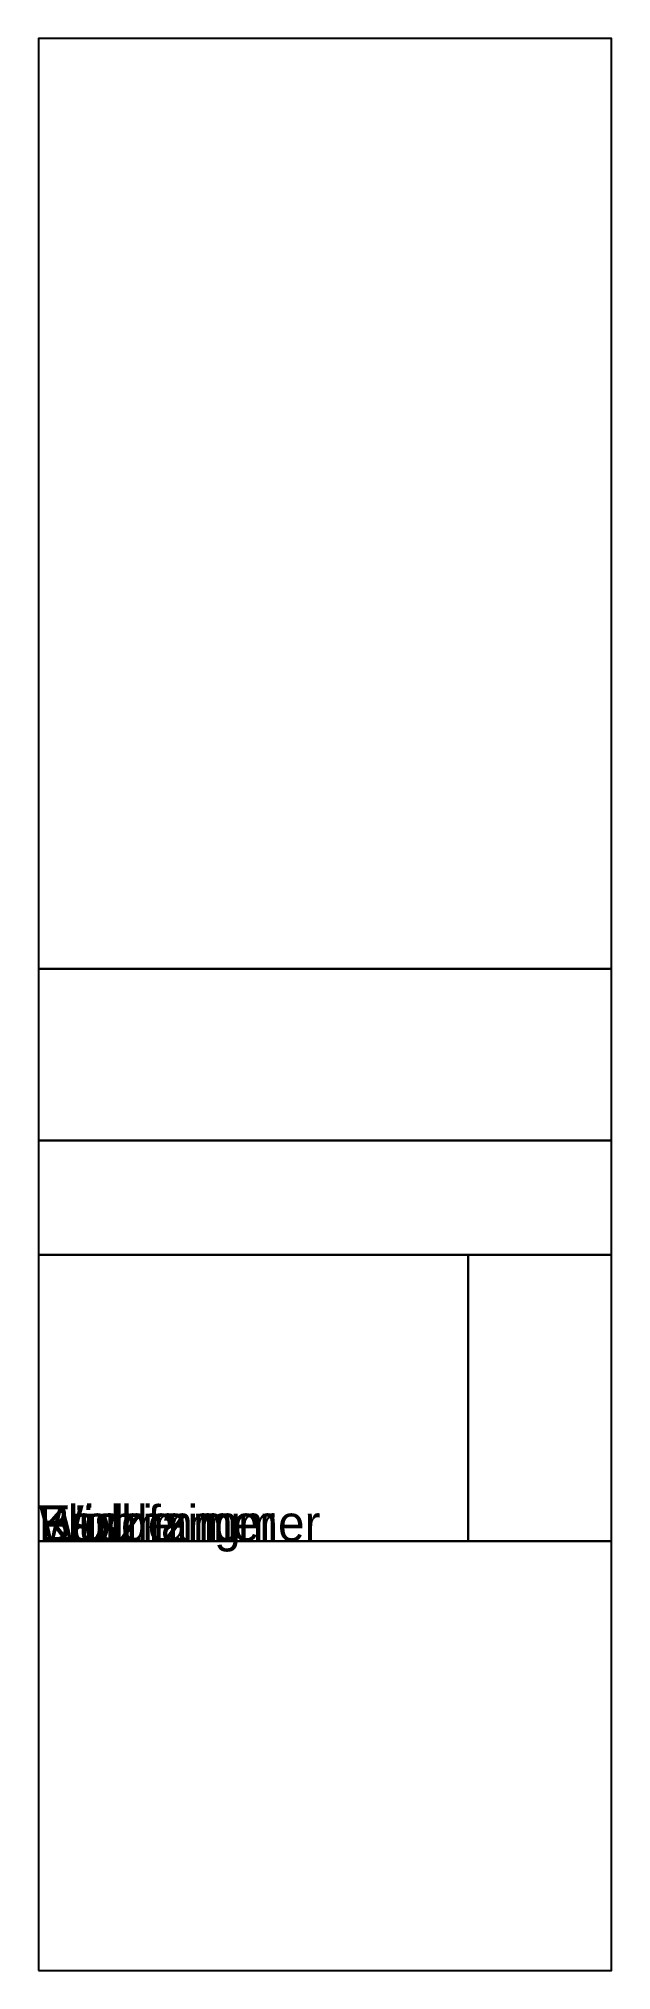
# Model space of a CAD drawing. Header units: metres. Extents: x 0 to 4, y -3 to 10.5.
import ezdxf

# ---------------------------------------------------------------- set-up
doc = ezdxf.new("R2010")
doc.units = ezdxf.units.M

msp = doc.modelspace()

# ---------------------------------------------------------------- linework, layer by layer
for points in [[(0, 4), (4, 4), (4, 10.5), (0, 10.5), (0, 4)], [(0, 2.8), (4, 2.8), (4, 4), (0, 4), (0, 2.8)], [(0, 2), (4, 2), (4, 2.8), (0, 2.8), (0, 2)], [(0, 0), (3, 0), (3, 2), (0, 2), (0, 0)], [(3, 0), (4, 0), (4, 2), (3, 2), (3, 0)], [(0, -3), (4, -3), (4, 0), (0, 0), (0, -3)]]:
    msp.add_lwpolyline(points, close=True)

# ---------------------------------------------------------------- texts
for s in ['Wohnzimmer', 'Windfang', 'Flur', 'Bad', 'Küche', 'Esszimmer']:
    msp.add_text(s, height=0.25).set_placement((0, 0))

doc.saveas('drawing.dxf')
